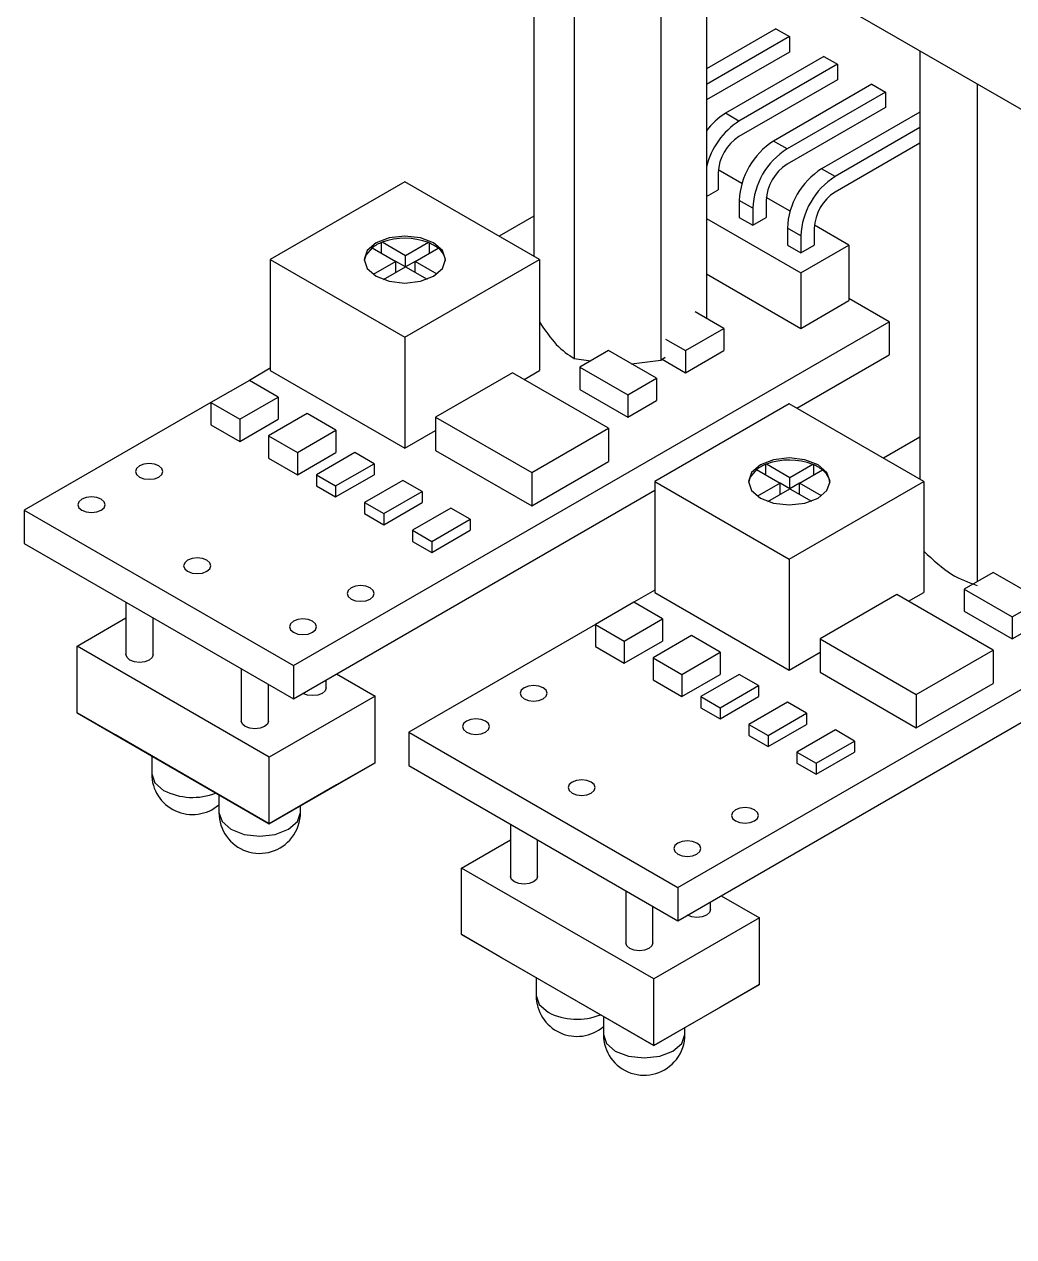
# Model space of a CAD drawing. Header units: millimetres. Extents: x 53 to 380, y 29 to 265.
# Drawn here: x 227.72 to 245.92, y 55.89 to 78.2 of the extents above; entities that cross this region are included whole.
import ezdxf

# ---------------------------------------------------------------- set-up
doc = ezdxf.new("R2010")
doc.units = ezdxf.units.MM

msp = doc.modelspace()

# ---------------------------------------------------------------- linework, layer by layer
at = {"color": 7, "linetype": 'Continuous', "lineweight": 25}
for p, q in [((231.0799, 85.2773), (281.9916, 55.8867)), ((237.0923, 81.8065), (237.0923, 73.9265)), ((237.8391, 81.3753), (237.8391, 72.0459)), ((239.4282, 80.458), (239.4282, 72.0141)), ((240.2704, 79.9718), (240.2704, 72.7927)), ((241.5466, 78.113), (240.2704, 77.3763)), ((241.5466, 78.113), (241.7941, 77.9701)), ((241.7941, 77.9701), (240.2704, 77.0905)), ((241.7941, 77.9701), (241.7941, 77.6844)), ((241.7941, 77.6844), (240.2704, 76.8047)), ((244.1943, 77.7066), (244.1943, 69.8266)), ((242.4305, 77.6028), (240.6205, 76.5579)), ((242.6779, 77.4599), (240.868, 76.415)), ((242.4305, 77.6028), (242.6779, 77.4599)), ((242.6779, 77.4599), (242.6779, 77.1741)), ((242.6779, 77.1741), (240.868, 76.1292)), ((243.3143, 77.0925), (241.5044, 76.0476)), ((243.3143, 77.0925), (243.5618, 76.9496)), ((245.2476, 77.0985), (245.2476, 67.9415)), ((243.5618, 76.9496), (241.7519, 75.9048)), ((243.5618, 76.9496), (243.5618, 76.6638)), ((240.868, 76.415), (240.6205, 76.5579)), ((243.5618, 76.6638), (241.7519, 75.619)), ((244.1943, 76.58), (242.3883, 75.5374)), ((244.1943, 76.2942), (242.6358, 75.3945)), ((241.7519, 75.9048), (241.5044, 76.0476)), ((244.1943, 76.0084), (242.6358, 75.1087)), ((240.4844, 75.4649), (240.4844, 75.1521)), ((240.9229, 75.2663), (240.487, 75.5179)), ((242.6358, 75.3945), (242.3883, 75.5374)), ((234.7215, 75.2951), (232.2466, 73.8664)), ((237.1964, 73.8664), (234.7215, 75.2951)), ((240.2704, 75.0285), (240.4844, 75.1521)), ((241.8068, 74.7561), (241.3709, 75.0077)), ((241.1208, 74.8118), (240.8733, 74.9546)), ((240.8733, 74.9546), (240.8733, 74.6418)), ((241.1208, 74.8118), (241.1208, 74.4989)), ((241.3683, 74.9546), (241.3683, 74.6418)), ((237.0923, 74.6632), (236.4542, 74.2948)), ((240.2704, 74.6225), (242.0047, 73.6213)), ((240.8733, 74.6418), (241.1208, 74.4989)), ((241.1208, 74.4989), (241.3683, 74.6418)), ((242.0047, 74.3015), (241.7572, 74.4444)), ((241.7572, 74.4444), (241.7572, 74.1315)), ((242.0047, 74.3015), (242.0047, 73.9887)), ((242.2522, 74.4444), (242.2522, 74.1315)), ((242.8886, 74.1315), (242.2548, 74.4974)), ((234.1213, 74.0852), (234.5573, 73.8335)), ((234.2921, 73.9866), (234.2921, 74.1805)), ((234.7341, 73.9355), (234.3025, 74.1847)), ((235.1553, 74.1787), (234.7341, 73.9355)), ((234.9108, 73.8335), (235.3323, 74.0768)), ((235.176, 73.9866), (235.176, 74.17)), ((241.7572, 74.1315), (242.0047, 73.9887)), ((242.0047, 73.6213), (242.8886, 74.1315)), ((242.0047, 73.9887), (242.2522, 74.1315)), ((242.8886, 74.1315), (242.8886, 73.1109)), ((232.2466, 73.8664), (232.2466, 71.825)), ((232.2466, 73.8664), (234.7215, 72.4377)), ((234.7215, 72.4377), (237.1964, 73.8664)), ((234.7341, 73.7314), (234.7341, 73.9355)), ((237.1964, 73.8664), (237.1964, 71.825)), ((234.5573, 73.8335), (234.1403, 73.5928)), ((234.3288, 73.4975), (234.7341, 73.7314)), ((234.734, 73.7314), (234.5573, 73.8335)), ((234.5573, 73.6294), (234.5573, 73.8335)), ((234.9108, 73.8335), (234.7341, 73.7314)), ((234.7341, 73.7314), (235.1296, 73.5031)), ((234.9108, 73.6294), (234.9108, 73.8335)), ((235.3139, 73.6008), (234.9108, 73.8335)), ((240.2704, 73.6018), (242.0047, 72.6006)), ((242.0047, 73.6213), (242.0047, 72.6006)), ((242.0047, 72.6006), (242.8886, 73.1109)), ((243.6311, 72.7231), (242.8886, 73.1517)), ((240.5905, 72.6007), (240.0612, 72.9062)), ((232.6709, 66.3959), (243.6311, 72.7231)), ((239.8834, 72.1925), (240.5905, 72.6007)), ((240.5905, 72.6007), (240.5905, 72.1924)), ((243.6311, 72.7231), (243.6311, 72.1107)), ((234.7215, 72.4377), (234.7215, 70.3963)), ((239.5176, 72.4037), (239.8834, 72.1925)), ((238.4692, 72.1925), (237.9389, 71.8863)), ((239.3531, 71.6822), (238.4692, 72.1925)), ((239.4282, 72.0141), (239.5081, 72.0711)), ((239.8834, 72.1925), (239.8834, 71.7842)), ((239.8834, 71.7842), (240.5905, 72.1924)), ((241.9344, 71.1312), (243.6311, 72.1107)), ((232.2466, 71.8659), (231.8618, 71.6437)), ((237.8391, 72.0459), (238.1452, 72.0054)), ((237.9389, 71.8863), (237.9389, 71.4781)), ((237.9389, 71.8863), (238.8227, 71.3761)), ((238.8903, 71.9494), (239.4282, 72.0141)), ((239.4537, 72.0323), (239.8834, 71.7842)), ((231.8617, 71.6437), (231.1546, 71.2355)), ((232.392, 71.3376), (231.8617, 71.6437)), ((232.2466, 71.825), (234.7215, 70.3963)), ((236.7014, 71.7843), (235.2872, 70.9679)), ((238.4692, 70.7638), (236.7014, 71.7843)), ((236.9136, 71.6618), (237.1964, 71.825)), ((238.8227, 71.3761), (239.3531, 71.6822)), ((239.3531, 71.6822), (239.3531, 71.274)), ((237.9389, 71.4781), (238.8227, 70.9678)), ((231.1546, 71.2354), (227.7212, 69.2533)), ((231.1546, 71.2355), (231.1546, 70.8272)), ((231.1546, 71.2355), (231.6849, 70.9293)), ((231.6849, 70.9293), (232.392, 71.3376)), ((232.392, 71.3376), (232.392, 70.9293)), ((238.8227, 71.3761), (238.8227, 70.9678)), ((238.8227, 70.9678), (239.3531, 71.274)), ((241.7926, 71.2131), (239.3177, 69.7843)), ((244.2675, 69.7843), (241.7926, 71.2131)), ((232.9224, 71.0314), (232.2153, 70.6232)), ((233.4527, 70.7252), (232.9224, 71.0314)), ((235.2872, 70.9679), (235.2872, 70.3555)), ((235.2872, 70.9679), (237.055, 69.9474)), ((231.1546, 70.8272), (231.6849, 70.5211)), ((231.6849, 70.5211), (232.392, 70.9293)), ((231.6849, 70.9293), (231.6849, 70.5211)), ((232.7456, 70.317), (233.4527, 70.7252)), ((233.4527, 70.7252), (233.4527, 70.317)), ((234.7215, 70.3963), (235.2872, 70.7229)), ((237.055, 69.9474), (238.4692, 70.7638)), ((238.4692, 70.7638), (238.4692, 70.1514)), ((232.2153, 70.6232), (232.2153, 70.2149)), ((232.2153, 70.6232), (232.7456, 70.317)), ((244.1943, 70.599), (243.5253, 70.2128)), ((232.7456, 69.9088), (233.4527, 70.317)), ((232.7456, 70.317), (232.7456, 69.9088)), ((233.8023, 70.3147), (233.0952, 69.9065)), ((234.1558, 70.1106), (233.8023, 70.3147)), ((235.2872, 70.3555), (237.055, 69.335)), ((232.2153, 70.2149), (232.7456, 69.9088)), ((233.4487, 69.7024), (234.1558, 70.1106)), ((234.1558, 70.1106), (234.1558, 69.9065)), ((237.055, 69.335), (238.4692, 70.1514)), ((241.3632, 69.9045), (241.3632, 70.0985)), ((241.8051, 69.8535), (241.3736, 70.1026)), ((242.2264, 70.0967), (241.8051, 69.8535)), ((242.2471, 69.9045), (242.2471, 70.0879)), ((233.0952, 69.9065), (233.0952, 69.7024)), ((233.0952, 69.9065), (233.4487, 69.7024)), ((233.4487, 69.4983), (234.1558, 69.9065)), ((237.055, 69.9474), (237.055, 69.335)), ((241.1924, 70.0031), (241.6283, 69.7514)), ((241.8051, 69.6494), (241.8051, 69.8535)), ((241.9819, 69.7514), (242.4034, 69.9948)), ((232.6709, 65.7835), (239.3177, 69.6206)), ((233.0952, 69.7024), (233.4487, 69.4983)), ((233.4487, 69.7024), (233.4487, 69.4983)), ((234.6862, 69.8045), (233.9791, 69.3963)), ((235.0397, 69.6004), (234.6862, 69.8045)), ((239.3177, 69.7843), (239.3177, 67.743)), ((239.3177, 69.7843), (241.7926, 68.3556)), ((241.6283, 69.7514), (241.2113, 69.5107)), ((241.3999, 69.4155), (241.8051, 69.6494)), ((241.8051, 69.6494), (241.6283, 69.7514)), ((241.6283, 69.5473), (241.6283, 69.7514)), ((241.7926, 68.3556), (244.2675, 69.7843)), ((241.9819, 69.7514), (241.8051, 69.6494)), ((241.8051, 69.6494), (242.2006, 69.4211)), ((241.9819, 69.5473), (241.9819, 69.7514)), ((242.3849, 69.5188), (241.9819, 69.7514)), ((244.2675, 69.7843), (244.2675, 67.743)), ((233.9791, 69.3963), (233.9791, 69.1921)), ((233.9791, 69.3963), (234.3326, 69.1921)), ((234.3326, 69.1921), (235.0397, 69.6004)), ((234.3326, 68.988), (235.0397, 69.3962)), ((235.0397, 69.6004), (235.0397, 69.3962)), ((227.7212, 69.2533), (227.7212, 68.6409)), ((227.7212, 69.2533), (232.6709, 66.3959)), ((233.9791, 69.1921), (234.3326, 68.988)), ((234.3326, 69.1921), (234.3326, 68.988)), ((235.57, 69.2942), (234.8629, 68.886)), ((235.9236, 69.0901), (235.57, 69.2942)), ((235.2165, 68.6819), (235.9236, 69.0901)), ((235.9236, 69.0901), (235.9236, 68.886)), ((234.8629, 68.886), (234.8629, 68.6819)), ((234.8629, 68.886), (235.2165, 68.6819)), ((235.2165, 68.4778), (235.9236, 68.886)), ((227.7212, 68.6409), (232.6709, 65.7835)), ((234.8629, 68.6819), (235.2165, 68.4778)), ((235.2165, 68.6819), (235.2165, 68.4778)), ((239.742, 62.3139), (250.7021, 68.641)), ((241.7926, 68.3556), (241.7926, 66.3143)), ((245.5403, 68.1104), (245.0099, 67.8043)), ((246.4241, 67.6002), (245.5403, 68.1104)), ((239.742, 61.7015), (250.7021, 68.0286)), ((239.3177, 67.7838), (238.9328, 67.5616)), ((239.3177, 67.743), (241.7926, 66.3143)), ((243.7725, 67.7023), (242.3583, 66.8859)), ((245.5403, 66.6818), (243.7725, 67.7023)), ((243.9847, 67.5798), (244.2675, 67.743)), ((245.0099, 67.8043), (245.0099, 67.396)), ((245.0099, 67.8043), (245.8938, 67.294)), ((245.8938, 67.294), (246.4241, 67.6002)), ((229.5925, 67.5606), (229.5925, 66.5997)), ((238.9328, 67.5617), (238.2257, 67.1535)), ((239.4631, 67.2555), (238.9328, 67.5617)), ((245.0099, 67.396), (245.8938, 66.8858)), ((228.6934, 66.7527), (229.5925, 67.2717)), ((230.0925, 66.5997), (230.0925, 67.272)), ((238.2257, 67.1534), (234.7922, 65.1713)), ((238.2257, 67.1535), (238.2257, 66.7452)), ((238.2257, 67.1535), (238.756, 66.8473)), ((238.756, 66.8473), (239.4631, 67.2555)), ((239.4631, 67.2555), (239.4631, 66.8472)), ((245.8938, 67.294), (245.8938, 66.8858)), ((245.8938, 66.8858), (246.4241, 67.1919)), ((239.9934, 66.9494), (239.2863, 66.5412)), ((240.5238, 66.6432), (239.9934, 66.9494)), ((232.229, 64.7117), (228.6934, 66.7527)), ((228.6934, 65.5279), (228.6934, 66.7527)), ((238.2257, 66.7452), (238.756, 66.439)), ((238.756, 66.8473), (238.756, 66.439)), ((238.756, 66.439), (239.4631, 66.8472)), ((242.3583, 66.8859), (242.3583, 66.2735)), ((242.3583, 66.8859), (244.126, 65.8653)), ((239.2863, 66.5412), (239.2863, 66.1329)), ((239.2863, 66.5412), (239.8167, 66.235)), ((239.8167, 66.235), (240.5238, 66.6432)), ((240.5238, 66.6432), (240.5238, 66.2349)), ((241.7926, 66.3143), (242.3583, 66.6408)), ((244.126, 65.8653), (245.5403, 66.6818)), ((245.5403, 66.6818), (245.5403, 66.0694)), ((231.7138, 66.336), (231.7138, 65.375)), ((232.6709, 66.3959), (232.6709, 65.7835)), ((242.3583, 66.2735), (244.126, 65.2529)), ((232.2138, 65.375), (232.2138, 66.0474)), ((233.2745, 65.9873), (233.2745, 66.1319)), ((233.4662, 66.2426), (234.1735, 65.8343)), ((239.2863, 66.1329), (239.8167, 65.8267)), ((239.8167, 66.235), (239.8167, 65.8267)), ((239.8167, 65.8267), (240.5238, 66.2349)), ((240.8733, 66.2327), (240.1662, 65.8245)), ((241.2269, 66.0286), (240.8733, 66.2327)), ((244.126, 65.2529), (245.5403, 66.0694)), ((234.1735, 65.8343), (232.229, 64.7117)), ((234.1735, 64.6095), (234.1735, 65.8343)), ((240.1662, 65.8245), (240.1662, 65.6203)), ((240.1662, 65.8245), (240.5198, 65.6204)), ((240.5198, 65.6204), (241.2269, 66.0286)), ((240.5198, 65.4162), (241.2269, 65.8244)), ((241.2269, 66.0286), (241.2269, 65.8244)), ((244.126, 65.8653), (244.126, 65.2529)), ((240.1662, 65.6203), (240.5198, 65.4162)), ((240.5198, 65.6204), (240.5198, 65.4162)), ((241.7572, 65.7224), (241.0501, 65.3142)), ((242.1108, 65.5183), (241.7572, 65.7224)), ((228.6934, 65.5279), (232.229, 63.4869)), ((229.4005, 65.1196), (228.6934, 65.5279)), ((241.4037, 65.1101), (242.1108, 65.5183)), ((242.1108, 65.5183), (242.1108, 65.3142)), ((234.7922, 65.1713), (234.7922, 64.5589)), ((234.7922, 65.1713), (239.742, 62.3139)), ((241.0501, 65.3142), (241.0501, 65.1101)), ((241.0501, 65.3142), (241.4037, 65.1101)), ((241.4037, 64.906), (242.1108, 65.3142)), ((242.6411, 65.2122), (241.934, 64.804)), ((242.9947, 65.0081), (242.6411, 65.2122)), ((232.229, 63.4868), (229.4005, 65.1196)), ((241.0501, 65.1101), (241.4037, 64.906)), ((241.4037, 65.1101), (241.4037, 64.906)), ((242.2876, 64.5999), (242.9947, 65.0081)), ((242.9947, 65.0081), (242.9947, 64.8039)), ((230.0648, 64.7362), (230.0648, 64.4052)), ((232.229, 63.4869), (232.229, 64.7117)), ((241.934, 64.804), (241.934, 64.5998)), ((241.934, 64.804), (242.2876, 64.5999)), ((242.2876, 64.3957), (242.9947, 64.8039)), ((232.229, 63.4869), (234.1735, 64.6095)), ((234.1735, 64.6095), (233.4664, 64.2012)), ((234.7922, 64.5589), (239.742, 61.7015)), ((241.934, 64.5998), (242.2876, 64.3957)), ((242.2876, 64.5999), (242.2876, 64.3957)), ((233.4664, 64.2012), (232.229, 63.4868)), ((231.3022, 64.0218), (231.3022, 63.6908)), ((232.8022, 63.6908), (232.8022, 63.8177)), ((232.229, 63.4868), (232.229, 63.4869)), ((236.6636, 63.4786), (236.6636, 62.5176)), ((235.7645, 62.6707), (236.6636, 63.1897)), ((237.1636, 62.5176), (237.1636, 63.19)), ((239.3, 60.6297), (235.7645, 62.6707)), ((235.7645, 61.4459), (235.7645, 62.6707)), ((238.7849, 62.254), (238.7849, 61.293)), ((239.742, 62.3139), (239.742, 61.7015)), ((240.3455, 61.9053), (240.3455, 62.0499)), ((240.5372, 62.1606), (241.2446, 61.7522)), ((239.2849, 61.293), (239.2849, 61.9654)), ((241.2446, 61.7522), (239.3, 60.6297)), ((241.2446, 60.5274), (241.2446, 61.7522)), ((235.7645, 61.4459), (239.3, 59.4049)), ((236.4716, 61.0376), (235.7645, 61.4459)), ((239.3, 59.4048), (236.4716, 61.0376)), ((237.1358, 60.6542), (237.1358, 60.3232)), ((239.3, 59.4049), (239.3, 60.6297)), ((239.3, 59.4049), (241.2446, 60.5274)), ((241.2446, 60.5274), (240.5375, 60.1191)), ((240.5375, 60.1191), (239.3, 59.4048)), ((238.3733, 59.9398), (238.3733, 59.6088)), ((239.8733, 59.6088), (239.8733, 59.7357)), ((239.3, 59.4048), (239.3, 59.4049))]:
    msp.add_line(p, q, dxfattribs=at)
at = {"color": 7, "linetype": 'Continuous', "lineweight": 25, "flags": 128}
for points in [[(234.1912, 73.5602), (234.4345, 73.4664), (234.7215, 73.4334), (235.0085, 73.4664), (235.2518, 73.5602), (235.4144, 73.7007), (235.4715, 73.8664), (235.4144, 74.0321), (235.2518, 74.1725), (235.0085, 74.2664), (234.7215, 74.2993), (234.4345, 74.2664), (234.1912, 74.1725), (234.0286, 74.0321), (233.9715, 73.8664), (234.0286, 73.7007), (234.1912, 73.5602)], [(234.1213, 74.0852), (234.002, 73.9477), (233.9724, 73.846)], [(229.8425, 69.8657), (229.9236, 69.8344), (230.0193, 69.8234), (230.1149, 69.8344), (230.196, 69.8657), (230.2502, 69.9125), (230.2693, 69.9677), (230.2502, 70.0229), (230.196, 70.0698), (230.1149, 70.101), (230.0193, 70.112), (229.9236, 70.101), (229.8425, 70.0698), (229.7883, 70.0229), (229.7693, 69.9677), (229.7883, 69.9125), (229.8425, 69.8657)], [(241.2623, 69.4782), (241.5056, 69.3843), (241.7926, 69.3514), (242.0796, 69.3843), (242.3229, 69.4782), (242.4855, 69.6187), (242.5426, 69.7843), (242.4855, 69.95), (242.3229, 70.0905), (242.0796, 70.1843), (241.7926, 70.2173), (241.5056, 70.1843), (241.2623, 70.0905), (241.0997, 69.95), (241.0426, 69.7843), (241.0997, 69.6187), (241.2623, 69.4782)], [(241.1924, 70.0031), (241.073, 69.8656), (241.0434, 69.7639)], [(228.7818, 69.2533), (228.8629, 69.2221), (228.9586, 69.2111), (229.0543, 69.2221), (229.1354, 69.2533), (229.1896, 69.3002), (229.2086, 69.3554), (229.1896, 69.4106), (229.1354, 69.4574), (229.0543, 69.4887), (228.9586, 69.4997), (228.8629, 69.4887), (228.7818, 69.4574), (228.7276, 69.4106), (228.7086, 69.3554), (228.7276, 69.3002), (228.7818, 69.2533)], [(230.7264, 68.1308), (230.8075, 68.0995), (230.9031, 68.0885), (230.9988, 68.0995), (231.0799, 68.1308), (231.1341, 68.1776), (231.1531, 68.2328), (231.1341, 68.2881), (231.0799, 68.3349), (230.9988, 68.3662), (230.9031, 68.3772), (230.8075, 68.3662), (230.7264, 68.3349), (230.6722, 68.2881), (230.6531, 68.2328), (230.6722, 68.1776), (230.7264, 68.1308)], [(233.7316, 67.6205), (233.8127, 67.5892), (233.9083, 67.5783), (234.004, 67.5892), (234.0851, 67.6205), (234.1393, 67.6674), (234.1583, 67.7226), (234.1393, 67.7778), (234.0851, 67.8246), (234.004, 67.8559), (233.9083, 67.8669), (233.8127, 67.8559), (233.7316, 67.8246), (233.6774, 67.7778), (233.6583, 67.7226), (233.6774, 67.6674), (233.7316, 67.6205)], [(232.6709, 67.0082), (232.752, 66.9769), (232.8477, 66.966), (232.9434, 66.9769), (233.0245, 67.0082), (233.0787, 67.055), (233.0977, 67.1103), (233.0787, 67.1655), (233.0245, 67.2123), (232.9434, 67.2436), (232.8477, 67.2546), (232.752, 67.2436), (232.6709, 67.2123), (232.6167, 67.1655), (232.5977, 67.1103), (232.6167, 67.055), (232.6709, 67.0082)], [(230.0925, 66.5997), (230.0735, 66.5444), (230.0193, 66.4976), (229.9382, 66.4663), (229.8425, 66.4553), (229.7468, 66.4663), (229.6657, 66.4976), (229.6115, 66.5444), (229.5925, 66.5997), (229.5925, 66.5997)], [(233.2745, 65.9873), (233.2554, 65.9321), (233.2012, 65.8853), (233.1201, 65.854), (233.0245, 65.843), (232.9288, 65.854), (232.8477, 65.8853), (232.8475, 65.8854)], [(236.9135, 65.7836), (236.9947, 65.7523), (237.0903, 65.7413), (237.186, 65.7523), (237.2671, 65.7836), (237.3213, 65.8304), (237.3403, 65.8857), (237.3213, 65.9409), (237.2671, 65.9877), (237.186, 66.019), (237.0903, 66.03), (236.9947, 66.019), (236.9136, 65.9877), (236.8594, 65.9409), (236.8403, 65.8857), (236.8594, 65.8304), (236.9135, 65.7836)], [(232.2138, 65.375), (232.1948, 65.3198), (232.1406, 65.273), (232.0595, 65.2417), (231.9638, 65.2307), (231.8681, 65.2417), (231.787, 65.273), (231.7328, 65.3198), (231.7138, 65.375)], [(235.8529, 65.1713), (235.934, 65.14), (236.0297, 65.129), (236.1253, 65.14), (236.2064, 65.1713), (236.2606, 65.2181), (236.2797, 65.2734), (236.2606, 65.3286), (236.2064, 65.3754), (236.1253, 65.4067), (236.0297, 65.4177), (235.934, 65.4067), (235.8529, 65.3754), (235.7987, 65.3286), (235.7797, 65.2734), (235.7987, 65.2181), (235.8529, 65.1713)], [(237.7974, 64.0487), (237.8785, 64.0175), (237.9742, 64.0065), (238.0699, 64.0175), (238.151, 64.0487), (238.2052, 64.0956), (238.2242, 64.1508), (238.2052, 64.206), (238.151, 64.2528), (238.0699, 64.2841), (237.9742, 64.2951), (237.8785, 64.2841), (237.7974, 64.2528), (237.7432, 64.206), (237.7242, 64.1508), (237.7432, 64.0956), (237.7974, 64.0487)], [(240.8026, 63.5385), (240.8837, 63.5072), (240.9794, 63.4962), (241.0751, 63.5072), (241.1562, 63.5385), (241.2104, 63.5853), (241.2294, 63.6405), (241.2104, 63.6958), (241.1562, 63.7426), (241.0751, 63.7739), (240.9794, 63.7849), (240.8837, 63.7739), (240.8026, 63.7426), (240.7484, 63.6958), (240.7294, 63.6405), (240.7484, 63.5853), (240.8026, 63.5385)], [(239.742, 62.9262), (239.8231, 62.8949), (239.9188, 62.8839), (240.0144, 62.8949), (240.0955, 62.9262), (240.1497, 62.973), (240.1688, 63.0282), (240.1497, 63.0835), (240.0955, 63.1303), (240.0144, 63.1616), (239.9188, 63.1726), (239.8231, 63.1616), (239.742, 63.1303), (239.6878, 63.0835), (239.6688, 63.0282), (239.6878, 62.973), (239.742, 62.9262)], [(237.1636, 62.5176), (237.1445, 62.4624), (237.0903, 62.4156), (237.0092, 62.3843), (236.9136, 62.3733), (236.8179, 62.3843), (236.7368, 62.4156), (236.6826, 62.4624), (236.6636, 62.5176)], [(240.3455, 61.9053), (240.3265, 61.8501), (240.2723, 61.8033), (240.1912, 61.772), (240.0955, 61.761), (239.9999, 61.772), (239.9188, 61.8033), (239.9185, 61.8034)], [(239.2849, 61.293), (239.2658, 61.2378), (239.2116, 61.1909), (239.1305, 61.1597), (239.0349, 61.1487), (238.9392, 61.1597), (238.8581, 61.191), (238.8039, 61.2378), (238.7849, 61.293)]]:
    msp.add_lwpolyline(points, dxfattribs=at)
at = {"color": 8, "linetype": 'Continuous', "lineweight": 25, "flags": 128}
for points in [[(230.0648, 64.4052), (230.1218, 64.2395), (230.2844, 64.099)], [(231.3022, 63.6908), (231.3593, 63.5251), (231.5219, 63.3847)], [(231.5219, 63.3847), (231.7652, 63.2908), (232.0522, 63.2579), (232.3392, 63.2908), (232.5825, 63.3847), (232.7451, 63.5251), (232.8022, 63.6908)], [(237.1358, 60.3232), (237.1929, 60.1575), (237.3555, 60.017)], [(238.3733, 59.6088), (238.4303, 59.4431), (238.5929, 59.3026)], [(238.5929, 59.3026), (238.8362, 59.2088), (239.1233, 59.1758), (239.4103, 59.2088), (239.6536, 59.3026), (239.8162, 59.4431), (239.8733, 59.6088)]]:
    msp.add_lwpolyline(points, dxfattribs=at)
at = {"color": 7, "linetype": 'Continuous', "lineweight": 25}
for centre, radius, start, end in [((241.2427, 75.5356), 1.1968, 121.32549, 144.3381), ((241.6351, 75.2366), 1.4061, 123.06092, 166.0612), ((241.3172, 75.427), 0.8336, 122.6056, 177.39434), ((242.2434, 74.8923), 1.3715, 122.60536, 177.39464), ((242.4909, 74.7494), 1.3715, 122.60536, 177.39464), ((242.2011, 74.9168), 0.8336, 122.6056, 177.39434), ((243.1273, 74.3821), 1.3715, 122.60536, 177.39464), ((243.3748, 74.2392), 1.3715, 122.60536, 177.39464), ((243.0849, 74.4065), 0.8336, 122.6056, 177.39434), ((234.5603, 73.5004), 0.7312, 110.63945, 126.89345), ((234.7211, 73.0494), 1.2099, 68.96619, 110.23898), ((234.8951, 73.5223), 0.7061, 51.74507, 68.37558), ((235.135, 73.8016), 0.3387, 7.52569, 54.35179), ((241.6313, 69.4184), 0.7312, 110.63945, 126.89344), ((241.7921, 68.9674), 1.2099, 68.96606, 110.239), ((241.9662, 69.4403), 0.7061, 51.74492, 68.37572), ((242.206, 69.7196), 0.3387, 7.52647, 54.35133), ((230.8148, 64.4052), 0.75, 180, 310.53526), ((232.0522, 63.6908), 0.75, 180, 322.26881), ((232.0522, 63.6908), 0.75, 322.26881, 0), ((237.8858, 60.3232), 0.75, 180, 310.53526), ((239.1233, 59.6088), 0.75, 180, 322.26881), ((239.1233, 59.6088), 0.75, 322.26881, 360)]:
    msp.add_arc(centre, radius, start, end, dxfattribs=at)
at = {"color": 8, "linetype": 'Continuous', "lineweight": 25}
for centre in [(230.8186, 65.1431), (237.8896, 61.061)]:
    msp.add_arc(centre, 1.1727, 242.90517, 291.55338, dxfattribs=at)
at = {"color": 7, "linetype": 'Continuous', "lineweight": 25}
for points, knots in [([(237.1964, 72.7184), (237.3002, 72.5677), (237.5153, 72.2552), (237.7287, 72.1173), (237.8391, 72.0459)], [0, 0, 0, 0, 0.4824818, 1, 1, 1, 1]), ([(244.2675, 68.4994), (244.4384, 68.342), (244.7664, 68.04), (245.0918, 67.9264), (245.2476, 67.872)], [0, 0, 0, 0, 0.5212725, 1, 1, 1, 1])]:
    msp.add_open_spline(points, degree=3, knots=knots, dxfattribs=at)

doc.saveas('drawing.dxf')
